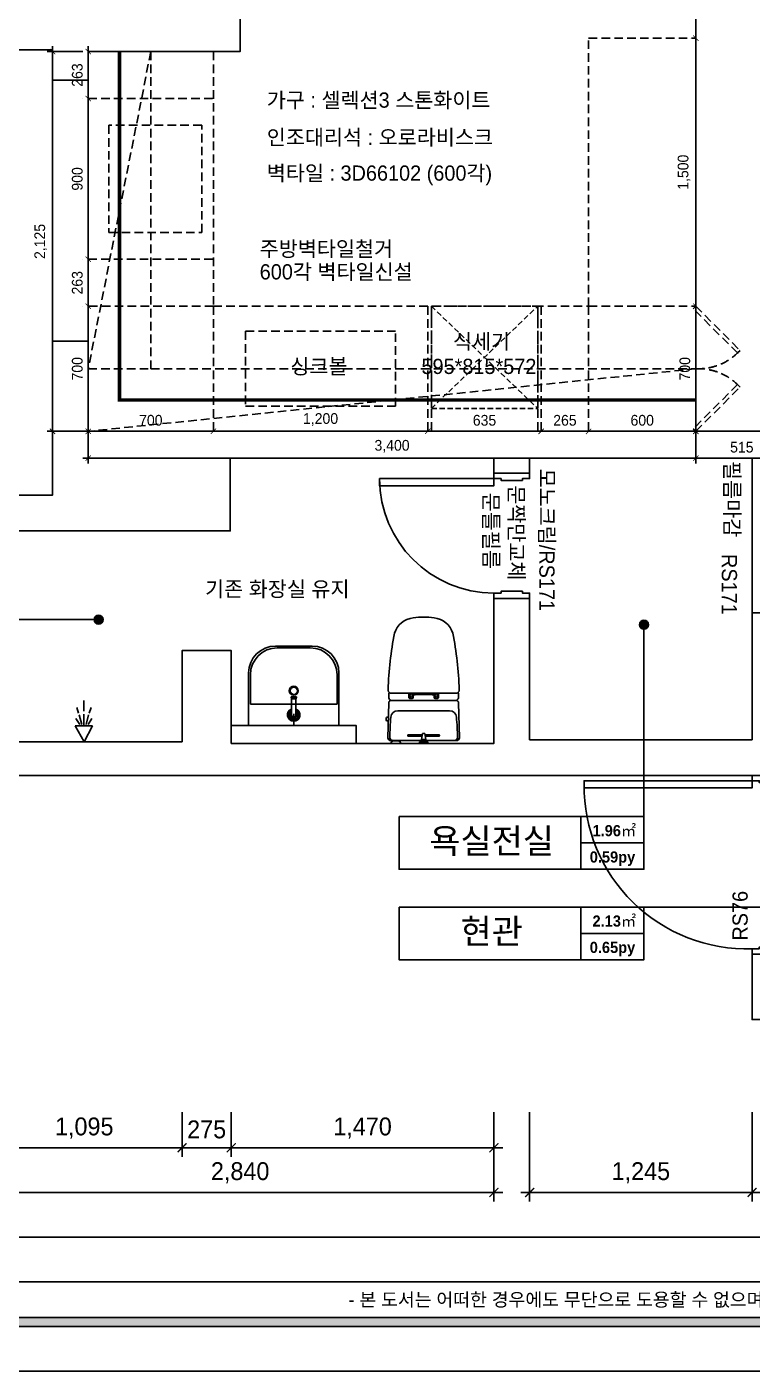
# Model space of a CAD drawing. Header units: millimetres. Extents: x 389217 to 432717, y 56032 to 85056.
# Drawn here: x 393978 to 398037, y 56532 to 64055 of the extents above; entities that cross this region are included whole.
import ezdxf
from ezdxf.enums import TextEntityAlignment as Align

# ---------------------------------------------------------------- set-up
doc = ezdxf.new("R2010")
doc.units = ezdxf.units.MM
doc.header["$LTSCALE"] = 60
for name, pattern in [('DASHED', [0.75, 0.5, -0.25]), ('DH-HID2', [1.2, 0.8, -0.4]), ('HID', [2.5, 1.5, -1]), ('HIDDEN', [0.375, 0.25, -0.125])]:
    doc.linetypes.add(name, pattern=pattern)
for name, color, linetype in [('0-ELC TEXT', 7, 'Continuous'), ('03-TEXT', 3, 'Continuous'), ('03-WAL NEW', 3, 'Continuous'), ('04-WIN', 4, 'Continuous'), ('07-DIM WAL', 5, 'Continuous'), ('2CONTINUOUS', 2, 'Continuous'), ('3.기호.계단선', 30, 'Continuous'), ('BATH', 4, 'Continuous'), ('C-WALL1', 2, 'Continuous'), ('CO-BATH', 6, 'Continuous'), ('CO-DO-FR', 7, 'Continuous'), ('CO-DOOR', 8, 'Continuous'), ('fin', 5, 'Continuous'), ('FORM(YOURNAME)-1', 1, 'Continuous'), ('FORM(YOURNAME)-11', 1, 'Continuous'), ('FU-FURM', 6, 'DH-HID2'), ('FUR', 8, 'DASHED'), ('HL', 6, 'HIDDEN'), ('설비', 140, 'Continuous')]:
    doc.layers.add(name, color=color, linetype=linetype)
doc.styles.add('HY 울릉도 L', font='')
doc.styles.add('YOURNAME', font='HY울릉도M.TTF')
doc.styles.add('넥슨고딕', font='NEXONLv1GothicBold.ttf')
doc.styles.add('코레일둥고', font='Korail_Round_Gothic_Medium.ttf')
doc.styles.get('HY 울릉도 L').set_extended_font_data('HY울릉도L')
doc.dimstyles.new('30', dxfattribs={"dimscale": 30, "dimtxt": 2, "dimasz": 1, "dimexe": 1, "dimexo": 1, "dimgap": 1, "dimtad": 1, "dimdec": 0, "dimrnd": 0.05, "dimdsep": 46, "dimlunit": 6, "dimtxsty": 'HY 울릉도 L', "dimblk": 'ARCHTICK', "dimcen": 2.5, "dimdle": 1, "dimclrd": 133, "dimclre": 133, "dimclrt": 30, "dimadec": 0, "dimazin": 0, "dimtfac": 1, "dimtdec": 0, "dimtix": 1, "dimtmove": 2, "dimatfit": 3, "dimldrblk": 'ARCHTICK', "dimfxl": 1, "dimlwd": -1, "dimlwe": -1, "dimarcsym": 0})
doc.dimstyles.new('50', dxfattribs={"dimscale": 50, "dimtxt": 2, "dimasz": 1, "dimexe": 1, "dimexo": 1, "dimgap": 1, "dimtad": 1, "dimdec": 0, "dimrnd": 0.05, "dimdsep": 46, "dimlunit": 6, "dimtxsty": 'HY 울릉도 L', "dimblk": 'ARCHTICK', "dimcen": 2.5, "dimdle": 1, "dimclrd": 133, "dimclre": 133, "dimclrt": 30, "dimadec": 0, "dimazin": 0, "dimtfac": 1, "dimtdec": 0, "dimtix": 1, "dimtmove": 2, "dimatfit": 3, "dimldrblk": 'ARCHTICK', "dimfxl": 1, "dimlwd": -1, "dimlwe": -1, "dimarcsym": 0})

# ---------------------------------------------------------------- blocks, each defined once
blk = doc.blocks.new('D-003')
at = {"layer": 'CO-DO-FR'}
for points in [[(0, 200), (0, 0), (30, 0), (30, 40), (40, 40), (40, 160), (30, 160), (30, 200), (0, 200)], [(700, 200), (700, 0), (670, 0), (670, 40), (660, 40), (660, 160), (670, 160), (670, 200), (700, 200)]]:
    blk.add_lwpolyline(points, close=True, dxfattribs=at)
at = {"layer": 'CO-DOOR'}
blk.add_lwpolyline([(630, 840), (630, 200), (670, 200), (670, 840)], close=True, dxfattribs=at)
blk.add_arc((670, 200), 640, 90, 180, dxfattribs=at)
blk = doc.blocks.new('vudauseh')
at = {"layer": '04-WIN'}
blk.add_lwpolyline([(384409.9, 81815), (384209.9, 81815), (384209.9, 80355), (384409.9, 80355)], close=True, dxfattribs=at)
at = {"layer": '2CONTINUOUS'}
for points in [[(385059.9, 82805), (385059.9, 82185), (383914.9, 82185), (383914.9, 83095), (383714.9, 83095), (383714.9, 81985), (384209.9, 81985), (384209.9, 81815), (384409.9, 81815), (384409.9, 81975), (385259.9, 81975), (385259.9, 82805), (385059.9, 82805)], [(388324.9, 79700), (386879.9, 79700), (386879.9, 79615), (386679.9, 79615), (386679.9, 79700), (385204.9, 79700), (385204.9, 79293), (383839.9, 79293)], [(383839.9, 78113), (384934.9, 78113), (384934.9, 78623), (385209.9, 78623), (385209.9, 78103), (386679.9, 78103), (386679.9, 78915), (386879.9, 78915), (386879.9, 78124), (388124.9, 78124), (388124.9, 78835), (388324.9, 78835), (388324.9, 77924), (388124.9, 77924), (383639.9, 77924)], [(383639.9, 79493), (384209.9, 79493), (384209.9, 80355), (384409.9, 80355), (384409.9, 79850), (388324.9, 79850), (388324.9, 79700)], [(388124.9, 76924), (388324.9, 76924), (388324.9, 76758), (389814.9, 76758), (389814.9, 78190), (389814.9, 78190), (389784.9, 78190), (389784.9, 78390), (389974.9, 78390), (389974.9, 76517), (393308.9, 76517), (393308.9, 77260), (393548.9, 77260), (393548.9, 76510), (394528.9, 76510), (394528.9, 77390), (394740.5, 77390), (394740.5, 76310), (389774.9, 76310), (389774.9, 76558), (388124.9, 76558), (388124.9, 76924)]]:
    blk.add_lwpolyline(points, dxfattribs=at)
at = {"layer": 'CO-DO-FR'}
for points in [[(388124.9, 77924), (388324.9, 77924), (388324.9, 77894), (388284.9, 77894), (388284.9, 77884), (388164.9, 77884), (388164.9, 77894), (388124.9, 77894), (388124.9, 77924)], [(388124.9, 76924), (388324.9, 76924), (388324.9, 76954), (388284.9, 76954), (388284.9, 76964), (388164.9, 76964), (388164.9, 76954), (388124.9, 76954), (388124.9, 76924)]]:
    blk.add_lwpolyline(points, close=True, dxfattribs=at)
at = {"layer": 'CO-DOOR'}
blk.add_lwpolyline([(387184.9, 77854), (388124.9, 77854), (388124.9, 77894), (387184.9, 77894)], close=True, dxfattribs=at)
blk.add_arc((388095.4, 77864), 910.5, 179.3707, 271.86142, dxfattribs=at)
at = {"layer": 'CO-DOOR', "rotation": 90}
blk.add_blockref('D-003', (386879.9, 78915), dxfattribs=at)
blk = doc.blocks.new('FORM-ELEVATION')
at = {"layer": 'FORM(YOURNAME)-11'}
h = blk.add_hatch(color=256, dxfattribs=at)
h.dxf.hatch_style = 1
h.paths.add_polyline_path([(-10309, 35708), (71691, 35708), (71691, 35508), (-10309, 35508)])
h.paths.add_polyline_path([(-10309, -21492), (71691, -21492), (71691, -21692), (-10309, -21692)])
at = {"layer": 'Defpoints', "color": 158}
blk.add_line((62481, -20692), (-10309, -20692), dxfattribs=at)
for points in [[(-10309, -21692), (71691, -21692), (71691, 35708), (-10309, 35708)], [(-8309, 33708), (61071, 33708), (61071, -19692), (-8309, -19692)]]:
    blk.add_lwpolyline(points, close=True, dxfattribs=at)
at = {"layer": 'FORM(YOURNAME)-11', "color": 250}
blk.add_lwpolyline([(-11309, -22692), (72691, -22692), (72691, 36708), (-11309, 36708)], close=True, dxfattribs=at)
at = {"layer": 'FORM(YOURNAME)-11'}
blk.add_lwpolyline([(-10309, -21492), (71691, -21492), (71691, -21692), (-10309, -21692)], close=True, dxfattribs=at)
at = {"layer": 'FORM(YOURNAME)-11', "color": 1, "style": 'YOURNAME'}
blk.add_text("- 본 도서는 어떠한 경우에도 무단으로 도용할 수 없으며 도용시 '지적재산권' 보호에 관한 법률에 의거, 법적 분쟁이 발생합니다.  또한 본 도서에 관한 모든 저작권은 당사에 있습니다. -", height=300, dxfattribs=at).set_placement((28146, -21092), align=Align.MIDDLE_CENTER)
at = {"layer": 'FORM(YOURNAME)-11', "color": 3, "style": 'YOURNAME'}
for tag, height, p in [('1', 450, (71041, -1219)), ('2', 450, (71041, -1863)), ('3', 450, (71041, -3150)), ('4', 450, (71041, -5081)), ('5', 515, (71041, -7398)), ('6', 515, (71041, -9650)), ('7', 515, (71041, -11903)), ('8', 515, (71041, -14155)), ('9', 515, (71041, -16408)), ('10', 515, (66791, -18596)), ('11', 515, (71041, -18660)), ('12', 515, (66791, -20848)), ('13', 515, (71041, -20848))]:
    blk.add_attdef(tag, text='', height=height, dxfattribs=at).set_placement(p, align=Align.MIDDLE_RIGHT)
blk = doc.blocks.new('_ArchTick')
at = {"color": 0, "linetype": 'ByBlock', "const_width": 0.15}
blk.add_lwpolyline([(-0.5, -0.5), (0.5, 0.5)], dxfattribs=at)
blk = doc.blocks.new('*D39')
at = {"layer": '07-DIM WAL', "color": 133, "transparency": 16777216}
for p, q in [((393751.9, 57982.2), (393751.9, 57482.2)), ((396591.9, 57982.2), (396591.9, 57482.2)), ((393701.9, 57532.2), (396641.9, 57532.2))]:
    blk.add_line(p, q, dxfattribs=at)
at = {"layer": 'Defpoints', "color": 0, "transparency": 16777216}
for p in [(393751.9, 58032.2), (396591.9, 58032.2), (396591.9, 57532.2)]:
    blk.add_point(p, dxfattribs=at)
at = {"layer": '07-DIM WAL', "color": 133, "transparency": 16777216, "xscale": 50, "yscale": 50, "zscale": 50, "rotation": 180}
blk.add_blockref('_ArchTick', (393751.9, 57532.2), dxfattribs=at)
at = {"layer": '07-DIM WAL', "color": 133, "transparency": 16777216, "xscale": 50, "yscale": 50, "zscale": 50}
blk.add_blockref('_ArchTick', (396591.9, 57532.2), dxfattribs=at)
at = {"layer": '07-DIM WAL', "color": 30, "transparency": 16777216, "insert": (395171.9, 57642.1), "char_height": 100, "attachment_point": 5, "style": 'HY 울릉도 L'}
blk.add_mtext('2,840', dxfattribs=at)
blk = doc.blocks.new('*D40')
at = {"layer": '07-DIM WAL', "color": 133, "transparency": 16777216}
for p, q in [((395121.9, 57982.2), (395121.9, 57732.2)), ((396591.9, 57982.2), (396591.9, 57732.2)), ((396641.9, 57782.2), (395071.9, 57782.2))]:
    blk.add_line(p, q, dxfattribs=at)
at = {"layer": 'Defpoints', "color": 0, "transparency": 16777216}
for p in [(395121.9, 58032.2), (396591.9, 58032.2), (395121.9, 57782.2)]:
    blk.add_point(p, dxfattribs=at)
at = {"layer": '07-DIM WAL', "color": 133, "transparency": 16777216, "xscale": 50, "yscale": 50, "zscale": 50, "rotation": 180}
blk.add_blockref('_ArchTick', (395121.9, 57782.2), dxfattribs=at)
at = {"layer": '07-DIM WAL', "color": 133, "transparency": 16777216, "xscale": 50, "yscale": 50, "zscale": 50}
blk.add_blockref('_ArchTick', (396591.9, 57782.2), dxfattribs=at)
at = {"layer": '07-DIM WAL', "color": 30, "transparency": 16777216, "insert": (395856.9, 57892.1), "char_height": 100, "attachment_point": 5, "style": 'HY 울릉도 L'}
blk.add_mtext('1,470', dxfattribs=at)
blk = doc.blocks.new('*D41')
at = {"layer": '07-DIM WAL', "color": 133, "transparency": 16777216}
for p, q in [((394846.9, 57982.2), (394846.9, 57732.2)), ((395121.9, 57982.2), (395121.9, 57732.2)), ((395171.9, 57782.2), (394796.9, 57782.2))]:
    blk.add_line(p, q, dxfattribs=at)
at = {"layer": 'Defpoints', "color": 0, "transparency": 16777216}
for p in [(394846.9, 58032.2), (395121.9, 58032.2), (394846.9, 57782.2)]:
    blk.add_point(p, dxfattribs=at)
at = {"layer": '07-DIM WAL', "color": 133, "transparency": 16777216, "xscale": 50, "yscale": 50, "zscale": 50}
blk.add_blockref('_ArchTick', (394846.9, 57782.2), dxfattribs=at)
at = {"layer": '07-DIM WAL', "color": 133, "transparency": 16777216, "xscale": 50, "yscale": 50, "zscale": 50, "rotation": 180}
blk.add_blockref('_ArchTick', (395121.9, 57782.2), dxfattribs=at)
at = {"layer": '07-DIM WAL', "color": 30, "transparency": 16777216, "insert": (394984.4, 57884.4), "char_height": 100, "attachment_point": 5, "style": 'HY 울릉도 L'}
blk.add_mtext('275', dxfattribs=at)
blk = doc.blocks.new('*D42')
at = {"layer": '07-DIM WAL', "color": 133, "transparency": 16777216}
for p, q in [((393751.9, 57982.2), (393751.9, 57732.2)), ((394846.9, 57982.2), (394846.9, 57732.2)), ((394896.9, 57782.2), (393701.9, 57782.2))]:
    blk.add_line(p, q, dxfattribs=at)
at = {"layer": 'Defpoints', "color": 0, "transparency": 16777216}
for p in [(393751.9, 58032.2), (394846.9, 58032.2), (393751.9, 57782.2)]:
    blk.add_point(p, dxfattribs=at)
at = {"layer": '07-DIM WAL', "color": 133, "transparency": 16777216, "xscale": 50, "yscale": 50, "zscale": 50, "rotation": 180}
blk.add_blockref('_ArchTick', (393751.9, 57782.2), dxfattribs=at)
at = {"layer": '07-DIM WAL', "color": 133, "transparency": 16777216, "xscale": 50, "yscale": 50, "zscale": 50}
blk.add_blockref('_ArchTick', (394846.9, 57782.2), dxfattribs=at)
at = {"layer": '07-DIM WAL', "color": 30, "transparency": 16777216, "insert": (394299.4, 57892.2), "char_height": 100, "attachment_point": 5, "style": 'HY 울릉도 L'}
blk.add_mtext('1,095', dxfattribs=at)
blk = doc.blocks.new('*D45')
at = {"layer": '07-DIM WAL', "color": 133, "transparency": 16777216}
for p, q in [((396791.9, 57982.2), (396791.9, 57482.2)), ((398036.9, 57982.2), (398036.9, 57482.2)), ((396741.9, 57532.2), (398086.9, 57532.2))]:
    blk.add_line(p, q, dxfattribs=at)
at = {"layer": 'Defpoints', "color": 0, "transparency": 16777216}
for p in [(396791.9, 58032.2), (398036.9, 58032.2), (398036.9, 57532.2)]:
    blk.add_point(p, dxfattribs=at)
at = {"layer": '07-DIM WAL', "color": 133, "transparency": 16777216, "xscale": 50, "yscale": 50, "zscale": 50, "rotation": 180}
blk.add_blockref('_ArchTick', (396791.9, 57532.2), dxfattribs=at)
at = {"layer": '07-DIM WAL', "color": 133, "transparency": 16777216, "xscale": 50, "yscale": 50, "zscale": 50}
blk.add_blockref('_ArchTick', (398036.9, 57532.2), dxfattribs=at)
at = {"layer": '07-DIM WAL', "color": 30, "transparency": 16777216, "insert": (397414.4, 57642.1), "char_height": 100, "attachment_point": 5, "style": 'HY 울릉도 L'}
blk.add_mtext('1,245', dxfattribs=at)
blk = doc.blocks.new('A$C4B2D31F0')
at = {"layer": 'fin', "color": 4}
for p, q in [((185, 690.9), (20.4, 690.9)), ((37.2, 692.3), (24.7, 692.3)), ((37.2, 692.3), (49.7, 692.3)), ((200.9, 690.9), (365.5, 690.9)), ((12.6, 465.9), (192.9, 465.9)), ((47.7, 523.7), (192.9, 523.7)), ((338.2, 523.7), (192.9, 523.7)), ((373.3, 465.9), (192.9, 465.9)), ((192.9, 426.6), (13.7, 426.6)), ((192.9, 426.6), (372.2, 426.6))]:
    blk.add_line(p, q, dxfattribs=at)
for points in [[(20.4, 690.9), (7.9, 690.9, 0.421209), (-7.1, 675.5), (-2.4, 480.5, 0.001659)], [(365.5, 690.9), (378, 690.9, -0.421209), (392.9, 675.5), (388.3, 480.5, -0.001659)], [(12.6, 465.9, 0.371724), (-1.8, 451.2, 0.003515), (-1, 420.3, 0.320541)], [(373.3, 465.9, -0.371724), (387.7, 451.2, -0.003515), (386.9, 420.3, -0.320541)]]:
    blk.add_lwpolyline(points, format="xyb", dxfattribs=at)
for centre, radius, start, end in [((20.4, 674.9), 16, 90, 179.31159), ((24.7, 707.3), 15, 180, 270), ((49.7, 707.3), 15, 270, 0), ((365.5, 674.9), 16, 0.68841, 90), ((1004.3, 663.1), 1000, 179.31159, 185.94375), ((-618.4, 663.1), 1000, 354.05625, 0.68841), ((49.4, 563.7), 40, 185.94375, 267.51291), ((336.5, 563.7), 40, 272.48709, 354.05625), ((12.6, 480.9), 15, 181.36509, 270), ((373.3, 480.9), 15, 270, 358.63491), ((13.7, 406.6), 20, 90, 182.3333), ((2197.7, 495.6), 2205.9, 182.3333, 190.60807), ((-1811.8, 495.6), 2205.9, 349.39193, 357.6667), ((372.2, 406.6), 20, 357.6667, 90), ((148.7, 128.9), 125.5, 198.2964, 263.42408), ((237.2, 128.9), 125.5, 276.57592, 341.7036), ((192.9, 405.9), 405.9, 261.69926, 270), ((192.9, 405.9), 405.9, 270, 278.30074)]:
    blk.add_arc(centre, radius, start, end, dxfattribs=at)
at = {"layer": 'HL', "linetype": 'Continuous'}
for p, q in [((168.9, 697.3), (168.9, 707.3)), ((168.9, 697.3), (216.9, 697.3)), ((186, 692.5), (180.6, 697.3)), ((181.6, 685.5), (186, 692.5)), ((187, 651.2), (181.6, 685.5)), ((181.6, 685.5), (204.3, 685.5)), ((186, 692.5), (199.9, 692.5)), ((198.9, 651.2), (204.3, 685.5)), ((199.9, 692.5), (205.3, 697.3)), ((204.3, 685.5), (199.9, 692.5)), ((216.9, 697.3), (216.9, 707.3)), ((106.4, 666.3), (184.4, 666.3)), ((106.4, 659.3), (185.5, 659.3)), ((187, 651.2), (198.9, 651.2)), ((200.4, 659.3), (279.4, 659.3)), ((201.4, 666.3), (279.4, 666.3)), ((-16, 576.9), (-16, 564.8)), ((-12, 580.9), (-4.8, 580.9)), ((-12, 560.8), (-4.3, 560.8)), ((192.9, 433.7), (146.6, 433.7)), ((192.9, 433.7), (239.3, 433.7))]:
    blk.add_line(p, q, dxfattribs=at)
for points in [[(110.4, 426.6), (110.4, 450.8, -0.414214), (114.4, 454.8), (130.9, 454.8, -0.414214), (134.9, 450.8), (134.9, 435.2), (134.9, 426.6)], [(275.5, 426.6), (275.5, 450.8, 0.414214), (271.5, 454.8), (255, 454.8, 0.414214), (251, 450.8), (251, 435.2), (251, 426.6)], [(134.9, 435.2), (144.6, 435.2, -0.414214), (146.6, 433.2), (146.6, 426.6)], [(251, 435.2), (241.3, 435.2, 0.414214), (239.3, 433.2), (239.3, 426.6)]]:
    blk.add_lwpolyline(points, format="xyb", dxfattribs=at)
for centre in [(122.9, 440.9), (262.9, 440.9)]:
    blk.add_circle(centre, 8, dxfattribs=at)
for centre, radius, start, end in [((106.4, 662.8), 3.5, 90, 270), ((279.4, 662.8), 3.5, 270, 90), ((-12, 576.9), 4, 90, 180), ((-12, 564.8), 4, 180, 270)]:
    blk.add_arc(centre, radius, start, end, dxfattribs=at)
blk = doc.blocks.new('B-003')
blk.add_line((0, 0), (0, -65))
at = {"layer": 'CO-BATH'}
for p, q in [((-252.5, 0), (-252.5, -295)), ((252.5, 0), (-252.5, 0)), ((252.5, -295), (252.5, 0)), ((-102.5, -445), (102.5, -445))]:
    blk.add_line(p, q, dxfattribs=at)
at = {"layer": 'CO-BATH', "color": 8}
for p, q in [((-12.5, -60), (-12.5, -150.5)), ((12.5, -60), (12.5, -150.5)), ((-242.5, -120), (-242.5, -285)), ((242.5, -120), (-242.5, -120)), ((242.5, -285), (242.5, -120)), ((-14.5, -155.5), (-14.5, -160.5)), ((-14.5, -160.5), (14.5, -160.5)), ((-13.5, -150.5), (-13.5, -155.5)), ((13.5, -150.5), (13.5, -155.5)), ((14.5, -155.5), (14.5, -160.5)), ((-92.5, -435), (92.5, -435))]:
    blk.add_line(p, q, dxfattribs=at)
at = {"layer": 'CO-BATH', "color": 251}
for p, q in [((-14.5, -155.5), (14.5, -155.5)), ((-13.5, -150.5), (13.5, -150.5))]:
    blk.add_line(p, q, dxfattribs=at)
at = {"layer": 'CO-BATH', "color": 8}
blk.add_circle((0, -195), 25, dxfattribs=at)
at = {"layer": 'CO-BATH', "color": 251}
blk.add_circle((0, -195), 20, dxfattribs=at)
at = {"layer": 'CO-BATH', "color": 8}
for centre, radius, start, end in [((0, -60), 35, 290.92481, 249.07514), ((0, -60), 12.5, 359.99998, 179.99998), ((-92.5, -285), 150, 180, 270), ((92.5, -285), 150, 270, 0)]:
    blk.add_arc(centre, radius, start, end, dxfattribs=at)
at = {"layer": 'CO-BATH', "color": 251}
for radius, start, end in [(30, 294.62429, 245.37566), (25, 299.99998, 239.99998), (18, 313.98294, 226.01701)]:
    blk.add_arc((0, -60), radius, start, end, dxfattribs=at)
at = {"layer": 'CO-BATH'}
for centre, start, end in [((-102.5, -295), 180, 270), ((102.5, -295), 270, 0)]:
    blk.add_arc(centre, 150, start, end, dxfattribs=at)
blk = doc.blocks.new('AC-8')
at = {"layer": 'BATH'}
for p, q in [((-50.8, 54), (-0.1, 142.7)), ((-0.1, 142.7), (45.4, 54)), ((45.4, 54), (-50.8, 54)), ((-24.7, 46.5), (-46.3, 12.2)), ((-13.5, 47.3), (-27.7, -7.9)), ((-1.6, 49.5), (-1.6, -10.8)), ((10.4, 47.3), (24.5, -7.9)), ((21.6, 46.5), (43.2, 12.2)), ((-31.4, -16.2), (-41.1, -49)), ((-1.6, -27.3), (-1.6, -88.5)), ((28.3, -16.2), (38, -49))]:
    blk.add_line(p, q, dxfattribs=at)
blk = doc.blocks.new('*D66')
at = {"layer": '07-DIM WAL', "color": 133, "transparency": 16777216}
for p, q in [((394291.9, 63654.2), (394291.9, 63654.2)), ((394321.9, 63684.2), (394321.9, 62724.2)), ((394291.9, 62754.2), (394291.9, 62754.2))]:
    blk.add_line(p, q, dxfattribs=at)
at = {"layer": 'Defpoints', "color": 0, "transparency": 16777216}
for p in [(394321.9, 63654.2), (394321.9, 62754.2), (394321.9, 62754.2)]:
    blk.add_point(p, dxfattribs=at)
at = {"layer": '07-DIM WAL', "color": 133, "transparency": 16777216, "xscale": 30, "yscale": 30, "zscale": 30}
for p, rotation in [((394321.9, 63654.2), 90), ((394321.9, 62754.2), 270)]:
    blk.add_blockref('_ArchTick', p, dxfattribs=dict(at, rotation=rotation))
at = {"layer": '07-DIM WAL', "color": 30, "transparency": 16777216, "insert": (394260.6, 63204.2), "char_height": 60, "attachment_point": 5, "rotation": 90, "style": 'HY 울릉도 L'}
blk.add_mtext('900', dxfattribs=at)
blk = doc.blocks.new('*D67')
at = {"layer": '07-DIM WAL', "color": 133, "transparency": 16777216}
for p, q in [((394291.9, 62754.2), (394291.9, 62754.2)), ((394321.9, 62784.2), (394321.9, 62461.7)), ((394291.9, 62491.7), (394291.9, 62491.7))]:
    blk.add_line(p, q, dxfattribs=at)
at = {"layer": 'Defpoints', "color": 0, "transparency": 16777216}
for p in [(394321.9, 62754.2), (394321.9, 62491.7), (394321.9, 62491.7)]:
    blk.add_point(p, dxfattribs=at)
at = {"layer": '07-DIM WAL', "color": 133, "transparency": 16777216, "xscale": 30, "yscale": 30, "zscale": 30}
for p, rotation in [((394321.9, 62754.2), 90), ((394321.9, 62491.7), 270)]:
    blk.add_blockref('_ArchTick', p, dxfattribs=dict(at, rotation=rotation))
at = {"layer": '07-DIM WAL', "color": 30, "transparency": 16777216, "insert": (394260.6, 62623), "char_height": 60, "attachment_point": 5, "rotation": 90, "style": 'HY 울릉도 L'}
blk.add_mtext('263', dxfattribs=at)
blk = doc.blocks.new('*D71')
at = {"layer": '07-DIM WAL', "color": 133, "transparency": 16777216}
for p, q in [((394321.9, 63946.7), (394321.9, 63624.2)), ((394291.9, 63916.7), (394291.9, 63916.7)), ((394291.9, 63654.2), (394291.9, 63654.2))]:
    blk.add_line(p, q, dxfattribs=at)
at = {"layer": 'Defpoints', "color": 0, "transparency": 16777216}
for p in [(394321.9, 63916.7), (394321.9, 63654.2), (394321.9, 63654.2)]:
    blk.add_point(p, dxfattribs=at)
at = {"layer": '07-DIM WAL', "color": 133, "transparency": 16777216, "xscale": 30, "yscale": 30, "zscale": 30}
for p, rotation in [((394321.9, 63916.7), 90), ((394321.9, 63654.2), 270)]:
    blk.add_blockref('_ArchTick', p, dxfattribs=dict(at, rotation=rotation))
at = {"layer": '07-DIM WAL', "color": 30, "transparency": 16777216, "insert": (394260.6, 63785.5), "char_height": 60, "attachment_point": 5, "rotation": 90, "style": 'HY 울릉도 L'}
blk.add_mtext('263', dxfattribs=at)
blk = doc.blocks.new('*D72')
at = {"layer": '07-DIM WAL', "color": 133, "transparency": 16777216}
for p, q in [((394321.9, 61761.7), (394321.9, 61611.7)), ((397721.9, 61761.7), (397721.9, 61611.7)), ((394291.9, 61641.7), (397751.9, 61641.7))]:
    blk.add_line(p, q, dxfattribs=at)
at = {"layer": 'Defpoints', "color": 0, "transparency": 16777216}
for p in [(394321.9, 61791.7), (397721.9, 61791.7), (397721.9, 61641.7)]:
    blk.add_point(p, dxfattribs=at)
at = {"layer": '07-DIM WAL', "color": 133, "transparency": 16777216, "xscale": 30, "yscale": 30, "zscale": 30, "rotation": 180}
blk.add_blockref('_ArchTick', (394321.9, 61641.7), dxfattribs=at)
at = {"layer": '07-DIM WAL', "color": 133, "transparency": 16777216, "xscale": 30, "yscale": 30, "zscale": 30}
blk.add_blockref('_ArchTick', (397721.9, 61641.7), dxfattribs=at)
at = {"layer": '07-DIM WAL', "color": 30, "transparency": 16777216, "insert": (396021.9, 61707.7), "char_height": 60, "attachment_point": 5, "style": 'HY 울릉도 L'}
blk.add_mtext('3,400', dxfattribs=at)
blk = doc.blocks.new('*D73')
at = {"layer": '07-DIM WAL', "color": 133, "transparency": 16777216}
for p, q in [((397721.9, 61761.7), (397721.9, 61611.7)), ((398236.9, 61761.7), (398236.9, 61611.7)), ((397691.9, 61641.7), (398266.9, 61641.7))]:
    blk.add_line(p, q, dxfattribs=at)
at = {"layer": 'Defpoints', "color": 0, "transparency": 16777216}
for p in [(397721.9, 61791.7), (398236.9, 61791.7), (398236.9, 61641.7)]:
    blk.add_point(p, dxfattribs=at)
at = {"layer": '07-DIM WAL', "color": 133, "transparency": 16777216, "xscale": 30, "yscale": 30, "zscale": 30, "rotation": 180}
blk.add_blockref('_ArchTick', (397721.9, 61641.7), dxfattribs=at)
at = {"layer": '07-DIM WAL', "color": 133, "transparency": 16777216, "xscale": 30, "yscale": 30, "zscale": 30}
blk.add_blockref('_ArchTick', (398236.9, 61641.7), dxfattribs=at)
at = {"layer": '07-DIM WAL', "color": 30, "transparency": 16777216, "insert": (397979.4, 61702.4), "char_height": 60, "attachment_point": 5, "style": 'HY 울릉도 L'}
blk.add_mtext('515', dxfattribs=at)
blk = doc.blocks.new('*D74')
at = {"layer": '07-DIM WAL', "color": 133, "transparency": 16777216}
for p, q in [((394321.9, 62521.7), (394321.9, 61761.7)), ((394291.9, 62491.7), (394291.9, 62491.7)), ((394291.9, 61791.7), (394291.9, 61791.7))]:
    blk.add_line(p, q, dxfattribs=at)
at = {"layer": 'Defpoints', "color": 0, "transparency": 16777216}
for p in [(394321.9, 62491.7), (394321.9, 61791.7), (394321.9, 61791.7)]:
    blk.add_point(p, dxfattribs=at)
at = {"layer": '07-DIM WAL', "color": 133, "transparency": 16777216, "xscale": 30, "yscale": 30, "zscale": 30}
for p, rotation in [((394321.9, 62491.7), 90), ((394321.9, 61791.7), 270)]:
    blk.add_blockref('_ArchTick', p, dxfattribs=dict(at, rotation=rotation))
at = {"layer": '07-DIM WAL', "color": 30, "transparency": 16777216, "insert": (394260.6, 62141.7), "char_height": 60, "attachment_point": 5, "rotation": 90, "style": 'HY 울릉도 L'}
blk.add_mtext('700', dxfattribs=at)
blk = doc.blocks.new('*D75')
at = {"layer": '07-DIM WAL', "color": 133, "transparency": 16777216}
for p, q in [((394121.9, 61761.7), (394121.9, 63946.7)), ((394291.9, 63916.7), (394091.9, 63916.7)), ((394291.9, 61791.7), (394091.9, 61791.7))]:
    blk.add_line(p, q, dxfattribs=at)
at = {"layer": 'Defpoints', "color": 0, "transparency": 16777216}
for p in [(394121.9, 63916.7), (394321.9, 63916.7), (394321.9, 61791.7)]:
    blk.add_point(p, dxfattribs=at)
at = {"layer": '07-DIM WAL', "color": 133, "transparency": 16777216, "xscale": 30, "yscale": 30, "zscale": 30}
for p, rotation in [((394121.9, 63916.7), 90), ((394121.9, 61791.7), 270)]:
    blk.add_blockref('_ArchTick', p, dxfattribs=dict(at, rotation=rotation))
at = {"layer": '07-DIM WAL', "color": 30, "transparency": 16777216, "insert": (394056, 62854.2), "char_height": 60, "attachment_point": 5, "rotation": 90, "style": 'HY 울릉도 L'}
blk.add_mtext('2,125', dxfattribs=at)
blk = doc.blocks.new('*D76')
at = {"layer": '07-DIM WAL', "color": 133, "transparency": 16777216}
for p, q in [((394291.9, 61791.7), (395051.9, 61791.7)), ((394321.9, 61821.7), (394321.9, 61821.7)), ((395021.9, 61821.7), (395021.9, 61821.7))]:
    blk.add_line(p, q, dxfattribs=at)
at = {"layer": 'Defpoints', "color": 0, "transparency": 16777216}
for p in [(394321.9, 61791.7), (395021.9, 61791.7), (395021.9, 61791.7)]:
    blk.add_point(p, dxfattribs=at)
at = {"layer": '07-DIM WAL', "color": 133, "transparency": 16777216, "xscale": 30, "yscale": 30, "zscale": 30, "rotation": 180}
blk.add_blockref('_ArchTick', (394321.9, 61791.7), dxfattribs=at)
at = {"layer": '07-DIM WAL', "color": 133, "transparency": 16777216, "xscale": 30, "yscale": 30, "zscale": 30}
blk.add_blockref('_ArchTick', (395021.9, 61791.7), dxfattribs=at)
at = {"layer": '07-DIM WAL', "color": 30, "transparency": 16777216, "insert": (394671.9, 61853), "char_height": 60, "attachment_point": 5, "style": 'HY 울릉도 L'}
blk.add_mtext('700', dxfattribs=at)
blk = doc.blocks.new('*D77')
at = {"layer": '07-DIM WAL', "color": 133, "transparency": 16777216}
for p, q in [((394991.9, 61791.7), (396251.9, 61791.7)), ((395021.9, 61821.7), (395021.9, 61821.7)), ((396221.9, 61821.7), (396221.9, 61821.7))]:
    blk.add_line(p, q, dxfattribs=at)
at = {"layer": 'Defpoints', "color": 0, "transparency": 16777216}
for p in [(395021.9, 61791.7), (396221.9, 61791.7), (396221.9, 61791.7)]:
    blk.add_point(p, dxfattribs=at)
at = {"layer": '07-DIM WAL', "color": 133, "transparency": 16777216, "xscale": 30, "yscale": 30, "zscale": 30, "rotation": 180}
blk.add_blockref('_ArchTick', (395021.9, 61791.7), dxfattribs=at)
at = {"layer": '07-DIM WAL', "color": 133, "transparency": 16777216, "xscale": 30, "yscale": 30, "zscale": 30}
blk.add_blockref('_ArchTick', (396221.9, 61791.7), dxfattribs=at)
at = {"layer": '07-DIM WAL', "color": 30, "transparency": 16777216, "insert": (395621.9, 61857.7), "char_height": 60, "attachment_point": 5, "style": 'HY 울릉도 L'}
blk.add_mtext('1,200', dxfattribs=at)
blk = doc.blocks.new('*D79')
at = {"layer": '07-DIM WAL', "color": 133, "transparency": 16777216}
for p, q in [((397091.9, 61791.7), (397751.9, 61791.7)), ((397121.9, 61821.7), (397121.9, 61821.7)), ((397721.9, 61821.7), (397721.9, 61821.7))]:
    blk.add_line(p, q, dxfattribs=at)
at = {"layer": 'Defpoints', "color": 0, "transparency": 16777216}
for p in [(397121.9, 61791.7), (397721.9, 61791.7), (397721.9, 61791.7)]:
    blk.add_point(p, dxfattribs=at)
at = {"layer": '07-DIM WAL', "color": 133, "transparency": 16777216, "xscale": 30, "yscale": 30, "zscale": 30, "rotation": 180}
blk.add_blockref('_ArchTick', (397121.9, 61791.7), dxfattribs=at)
at = {"layer": '07-DIM WAL', "color": 133, "transparency": 16777216, "xscale": 30, "yscale": 30, "zscale": 30}
blk.add_blockref('_ArchTick', (397721.9, 61791.7), dxfattribs=at)
at = {"layer": '07-DIM WAL', "color": 30, "transparency": 16777216, "insert": (397421.9, 61853), "char_height": 60, "attachment_point": 5, "style": 'HY 울릉도 L'}
blk.add_mtext('600', dxfattribs=at)
blk = doc.blocks.new('*D116')
at = {"layer": '07-DIM WAL', "color": 133, "transparency": 16777216}
for p, q in [((397721.9, 65001.7), (397721.9, 63961.7)), ((397691.9, 64971.7), (397691.9, 64971.7)), ((397691.9, 63991.7), (397691.9, 63991.7))]:
    blk.add_line(p, q, dxfattribs=at)
at = {"layer": 'Defpoints', "color": 0, "transparency": 16777216}
for p in [(397721.9, 64971.7), (397721.9, 63991.7), (397721.9, 63991.7)]:
    blk.add_point(p, dxfattribs=at)
at = {"layer": '07-DIM WAL', "color": 133, "transparency": 16777216, "xscale": 30, "yscale": 30, "zscale": 30}
for p, rotation in [((397721.9, 64971.7), 90), ((397721.9, 63991.7), 270)]:
    blk.add_blockref('_ArchTick', p, dxfattribs=dict(at, rotation=rotation))
at = {"layer": '07-DIM WAL', "color": 30, "transparency": 16777216, "insert": (397660.6, 64481.7), "char_height": 60, "attachment_point": 5, "rotation": 90, "style": 'HY 울릉도 L'}
blk.add_mtext('980', dxfattribs=at)
blk = doc.blocks.new('*D117')
at = {"layer": '07-DIM WAL', "color": 133, "transparency": 16777216}
for p, q in [((397721.9, 64021.7), (397721.9, 62461.7)), ((397691.9, 63991.7), (397691.9, 63991.7)), ((397691.9, 62491.7), (397691.9, 62491.7))]:
    blk.add_line(p, q, dxfattribs=at)
at = {"layer": 'Defpoints', "color": 0, "transparency": 16777216}
for p in [(397721.9, 63991.7), (397721.9, 62491.7), (397721.9, 62491.7)]:
    blk.add_point(p, dxfattribs=at)
at = {"layer": '07-DIM WAL', "color": 133, "transparency": 16777216, "xscale": 30, "yscale": 30, "zscale": 30}
for p, rotation in [((397721.9, 63991.7), 90), ((397721.9, 62491.7), 270)]:
    blk.add_blockref('_ArchTick', p, dxfattribs=dict(at, rotation=rotation))
at = {"layer": '07-DIM WAL', "color": 30, "transparency": 16777216, "insert": (397656, 63241.7), "char_height": 60, "attachment_point": 5, "rotation": 90, "style": 'HY 울릉도 L'}
blk.add_mtext('1,500', dxfattribs=at)
blk = doc.blocks.new('*D118')
at = {"layer": '07-DIM WAL', "color": 133, "transparency": 16777216}
for p, q in [((397721.9, 62521.7), (397721.9, 61761.7)), ((397691.9, 62491.7), (397691.9, 62491.7)), ((397691.9, 61791.7), (397691.9, 61791.7))]:
    blk.add_line(p, q, dxfattribs=at)
at = {"layer": 'Defpoints', "color": 0, "transparency": 16777216}
for p in [(397721.9, 62491.7), (397721.9, 61791.7), (397721.9, 61791.7)]:
    blk.add_point(p, dxfattribs=at)
at = {"layer": '07-DIM WAL', "color": 133, "transparency": 16777216, "xscale": 30, "yscale": 30, "zscale": 30}
for p, rotation in [((397721.9, 62491.7), 90), ((397721.9, 61791.7), 270)]:
    blk.add_blockref('_ArchTick', p, dxfattribs=dict(at, rotation=rotation))
at = {"layer": '07-DIM WAL', "color": 30, "transparency": 16777216, "insert": (397660.6, 62141.7), "char_height": 60, "attachment_point": 5, "rotation": 90, "style": 'HY 울릉도 L'}
blk.add_mtext('700', dxfattribs=at)
blk = doc.blocks.new('*D255')
at = {"layer": '07-DIM WAL', "color": 133}
for p, q in [((396826.9, 61791.7), (397151.9, 61791.7)), ((396856.9, 61821.7), (396856.9, 61821.7)), ((397121.9, 61821.7), (397121.9, 61821.7))]:
    blk.add_line(p, q, dxfattribs=at)
at = {"layer": 'Defpoints', "color": 0}
for p in [(396856.9, 61791.7), (397121.9, 61791.7), (397121.9, 61791.7)]:
    blk.add_point(p, dxfattribs=at)
at = {"layer": '07-DIM WAL', "color": 133, "xscale": 30, "yscale": 30, "zscale": 30, "rotation": 180}
blk.add_blockref('_ArchTick', (396856.9, 61791.7), dxfattribs=at)
at = {"layer": '07-DIM WAL', "color": 133, "xscale": 30, "yscale": 30, "zscale": 30}
blk.add_blockref('_ArchTick', (397121.9, 61791.7), dxfattribs=at)
at = {"layer": '07-DIM WAL', "color": 30, "insert": (396989.4, 61853), "char_height": 60, "attachment_point": 5, "style": 'HY 울릉도 L'}
blk.add_mtext('265', dxfattribs=at)
blk = doc.blocks.new('*D256')
at = {"layer": '07-DIM WAL', "color": 133}
for p, q in [((396886.9, 61791.7), (396191.9, 61791.7)), ((396221.9, 61821.7), (396221.9, 61821.7)), ((396856.9, 61821.7), (396856.9, 61821.7))]:
    blk.add_line(p, q, dxfattribs=at)
at = {"layer": 'Defpoints', "color": 0}
for p in [(396221.9, 61791.7), (396221.9, 61791.7), (396856.9, 61791.7)]:
    blk.add_point(p, dxfattribs=at)
at = {"layer": '07-DIM WAL', "color": 133, "xscale": 30, "yscale": 30, "zscale": 30, "rotation": 180}
blk.add_blockref('_ArchTick', (396221.9, 61791.7), dxfattribs=at)
at = {"layer": '07-DIM WAL', "color": 133, "xscale": 30, "yscale": 30, "zscale": 30}
blk.add_blockref('_ArchTick', (396856.9, 61791.7), dxfattribs=at)
at = {"layer": '07-DIM WAL', "color": 30, "insert": (396539.4, 61853.1), "char_height": 60, "attachment_point": 5, "style": 'HY 울릉도 L'}
blk.add_mtext('635', dxfattribs=at)

msp = doc.modelspace()

# ---------------------------------------------------------------- hatches: boundary and pattern name
at = {"layer": '0-ELC TEXT'}
h = msp.add_hatch(color=256, dxfattribs=at)
h.dxf.hatch_style = 1
edge = h.paths.add_edge_path()
edge.add_arc((394379.5, 60737.7), 25, -180, 180, ccw=False)
h = msp.add_hatch(color=256, dxfattribs=at)
h.dxf.hatch_style = 1
edge = h.paths.add_edge_path()
edge.add_arc((394379.5, 60737.7), 25, -180, 180, ccw=False)
h = msp.add_hatch(color=256, dxfattribs=at)
h.dxf.hatch_style = 1
edge = h.paths.add_edge_path()
edge.add_arc((397431.7, 60709.5), 25, -180, 180, ccw=False)
h = msp.add_hatch(color=256, dxfattribs=at)
h.dxf.hatch_style = 1
edge = h.paths.add_edge_path()
edge.add_arc((397431.7, 60709.5), 25, -180, 180, ccw=False)

# ---------------------------------------------------------------- linework, layer by layer
for p, q in [((393259.6, 60737.7), (394379.5, 60737.7)), ((397431.7, 59635.4), (397431.7, 60709.5)), ((397077.8, 59340.6), (397077.8, 59635.4)), ((397077.8, 59488), (397431.7, 59488)), ((397077.8, 58834.7), (397077.8, 59129.5)), ((397431.7, 59129.5), (398551.6, 59129.5)), ((397077.8, 58982.1), (397431.7, 58982.1))]:
    msp.add_line(p, q, dxfattribs=at)
for points in [[(396061.2, 59635.4), (397431.7, 59635.4), (397431.7, 59340.6), (396061.2, 59340.6)], [(396061.2, 59129.5), (397431.7, 59129.5), (397431.7, 58834.7), (396061.2, 58834.7)]]:
    msp.add_lwpolyline(points, close=True, dxfattribs=at)
for centre in [(394379.5, 60737.7), (394379.5, 60737.7), (397431.7, 60709.5), (397431.7, 60709.5)]:
    msp.add_circle(centre, 25, dxfattribs=at)
at = {"layer": '03-WAL NEW'}
msp.add_lwpolyline([(395121.9, 60044.7), (395121.9, 60144.7), (395821.9, 60144.7), (395821.9, 60044.7), (395121.9, 60044.7)], dxfattribs=at)
at = {"layer": '04-WIN'}
msp.add_lwpolyline([(398036.9, 60776.7), (398236.9, 60776.7), (398236.9, 61641.7), (398036.9, 61641.7)], close=True, dxfattribs=at)
at = {"layer": '3.기호.계단선', "color": 10, "linetype": 'HID', "const_width": 20}
msp.add_lwpolyline([(394496.9, 63916.7), (394496.9, 61966.7), (397721.9, 61966.7)], dxfattribs=at)
at = {"layer": 'FU-FURM', "color": 8}
for p, q in [((394321.9, 63654.2), (395021.9, 63654.2)), ((394321.9, 62754.2), (395021.9, 62754.2)), ((395021.9, 62491.7), (394321.9, 62491.7)), ((395021.9, 62491.7), (395021.9, 61791.7)), ((396221.9, 62491.7), (396221.9, 61791.7)), ((396241.9, 62491.7), (396241.9, 61791.7)), ((396836.9, 62491.7), (396836.9, 61791.7)), ((396856.9, 62491.7), (396856.9, 61791.7)), ((397121.9, 62491.7), (397721.9, 62491.7)), ((397121.9, 62491.7), (397121.9, 61791.7))]:
    msp.add_line(p, q, dxfattribs=at)
at = {"layer": 'FU-FURM'}
for points in [[(397121.9, 63991.7), (397721.9, 63991.7), (397721.9, 61791.7), (394321.9, 61791.7), (394321.9, 63916.7), (395021.9, 63916.7), (395021.9, 62491.7), (397121.9, 62491.7), (397121.9, 63991.7)], [(394671.9, 63916.7), (394671.9, 62141.7), (397721.9, 62141.7), (394321.9, 61791.7)], [(394671.9, 63916.7), (394321.9, 62141.7), (394671.9, 62141.7)]]:
    msp.add_lwpolyline(points, dxfattribs=at)
at = {"layer": 'FU-FURM', "color": 7}
for points in [[(394956.9, 62904.2), (394956.9, 63504.2), (394436.9, 63504.2), (394436.9, 62904.2)], [(395201.9, 61931.7), (396041.9, 61931.7), (396041.9, 62351.7), (395201.9, 62351.7)]]:
    msp.add_lwpolyline(points, close=True, dxfattribs=at)
at = {"layer": 'FU-FURM', "color": 8}
for points in [[(397721.9, 62491.7), (397969.4, 62244.3), (397955.2, 62230.1), (397707.8, 62477.6), (397721.9, 62491.7)], [(397721.9, 61791.7), (397969.4, 62039.2), (397955.2, 62053.4), (397707.8, 61805.9), (397721.9, 61791.7)]]:
    msp.add_lwpolyline(points, dxfattribs=at)
for centre, start, end in [((397736.2, 62456.2), 267.39456, 315.91007), ((397736.2, 61827.3), 44.08993, 92.60544)]:
    msp.add_arc(centre, 314.8, start, end, dxfattribs=at)
at = {"layer": 'FUR'}
for p, q in [((396241.9, 61919.7), (396836.9, 62491.7)), ((396241.9, 62491.7), (396836.9, 61919.7))]:
    msp.add_line(p, q, dxfattribs=at)
msp.add_lwpolyline([(396241.9, 61919.7), (396836.9, 61919.7), (396836.9, 62491.7), (396241.9, 62491.7)], close=True, dxfattribs=at)

# ---------------------------------------------------------------- block references
msp.add_blockref('vudauseh', (9912, -18058.3))
at = {"xscale": -1, "rotation": 180}
msp.add_blockref('A$C4B2D31F0', (396005.9, 60752), dxfattribs=at)
at = {"layer": '07-DIM WAL', "xscale": -1, "rotation": 180}
msp.add_blockref('B-003', (395471.9, 60144.7), dxfattribs=at)
at = {"layer": 'C-WALL1', "xscale": -1, "rotation": 180}
msp.add_blockref('AC-8', (394299.5, 60197.5), dxfattribs=at)
at = {"layer": 'FORM(YOURNAME)-1', "xscale": 0.2500000000000002, "yscale": 0.2500000000000002, "zscale": 0.2500000000000002}
msp.add_blockref('FORM-ELEVATION', (392544.3, 62205.2), dxfattribs=at)

# ---------------------------------------------------------------- texts
at = {"layer": '0-ELC TEXT', "style": '코레일둥고'}
for s, p in [('주방벽타일철거', (395281.3, 62770.3)), ('600각 벽타일신설', (395281.3, 62641.7)), ('식세기', (396362.5, 62251.2)), ('싱크볼', (395453.1, 62112.5)), ('595*815*572', (396186.6, 62112.5)), ('기존 화장실 유지', (394975.6, 60866.7))]:
    msp.add_text(s, height=85, dxfattribs=at).set_placement(p)
for s, p in [('필름마감', (397882.5, 61625.5)), ('문짝만교체', (396675.7, 61490.1)), ('문틀필름', (396534, 61447.9))]:
    msp.add_text(s, height=85, rotation=270, dxfattribs=at).set_placement(p)
at = {"layer": '03-TEXT'}
for s, height, style, p in [('욕실전실', 138.89, '코레일둥고', (396579.3, 59430.2)), ('1.96㎡', 62.5, '넥슨고딕', (397265.9, 59525.6)), ('0.59py', 62.5, '넥슨고딕', (397255.5, 59378.2)), ('현관', 138.89, '코레일둥고', (396579.3, 58924.2)), ('2.13㎡', 62.5, '넥슨고딕', (397265.9, 59019.7)), ('0.65py', 62.5, '넥슨고딕', (397255.5, 58872.3))]:
    msp.add_text(s, height=height, dxfattribs=dict(at, style=style)).set_placement(p, align=Align.CENTER)
at = {"layer": '설비', "color": 140, "style": '코레일둥고'}
for s, p in [('가구 : 셀렉션3 스톤화이트', (395320.8, 63602.9)), ('인조대리석 : 오로라비스크', (395320.8, 63394.4)), ('벽타일 : 3D66102 (600각)', (395320.8, 63194.4))]:
    msp.add_text(s, height=85, dxfattribs=at).set_placement(p)
for s, rotation, p in [('모노크림/RS171', 270, (396846.1, 61583.5)), ('RS171', 270, (397867.3, 61105.2)), ('RS76', 90, (398012, 58941.6))]:
    msp.add_text(s, height=85, rotation=rotation, dxfattribs=at).set_placement(p)

# ---------------------------------------------------------------- dimensions: what is measured, and where the dimension line sits
at = {"layer": '07-DIM WAL'}
for base, p1, p2, picture, middle in [((397721.9, 63991.7), (397721.9, 64971.7), (397721.9, 63991.7), '*D116', (397660.6, 64481.7)), ((397721.9, 62491.7), (397721.9, 63991.7), (397721.9, 62491.7), '*D117', (397656, 63241.7)), ((394121.9, 63916.7), (394321.9, 61791.7), (394321.9, 63916.7), '*D75', (394056, 62854.2)), ((394321.9044725, 63654.242925), (394321.9044725, 63916.742925), (394321.9044725, 63654.242925), '*D71', (394260.5611889, 63785.492925)), ((394321.9, 61791.7), (394321.9, 62491.7), (394321.9, 61791.7), '*D74', (394260.6, 62141.7)), ((397721.9, 61791.7), (397721.9, 62491.7), (397721.9, 61791.7), '*D118', (397660.6, 62141.7))]:
    dim = msp.add_linear_dim(base=base, p1=p1, p2=p2, angle=90, dimstyle='30', dxfattribs=at)
    dim.commit()
    dim.dimension.update_dxf_attribs({"geometry": picture, "text_midpoint": middle})
for base, p1, p2, picture, middle in [((394321.9, 62754.2), (394321.9, 63654.2), (394321.9, 62754.2), '*D66', (394260.6, 63204.2)), ((394321.9044725, 62491.742925), (394321.9044725, 62754.242925), (394321.9044725, 62491.742925), '*D67', (394260.5611889, 62622.992925))]:
    dim = msp.add_linear_dim(base=base, p1=p1, p2=p2, angle=90, dimstyle='30', override={"dimtfill": 0}, dxfattribs=at)
    dim.commit()
    dim.dimension.update_dxf_attribs({"geometry": picture, "text_midpoint": middle})
for base, p1, p2, dimstyle, picture, middle in [((395021.9, 61791.7), (394321.9, 61791.7), (395021.9, 61791.7), '30', '*D76', (394671.9, 61853)), ((396221.9, 61791.7), (395021.9, 61791.7), (396221.9, 61791.7), '30', '*D77', (395621.9, 61857.7)), ((396221.9, 61791.7), (396856.9, 61791.7), (396221.9, 61791.7), '30', '*D256', (396539.4, 61853.1)), ((397121.9, 61791.7), (396856.9, 61791.7), (397121.9, 61791.7), '30', '*D255', (396989.4, 61853)), ((397721.9, 61791.7), (397121.9, 61791.7), (397721.9, 61791.7), '30', '*D79', (397421.9, 61853)), ((397721.9, 61641.7), (394321.9, 61791.7), (397721.9, 61791.7), '30', '*D72', (396021.9, 61707.7)), ((398236.9, 61641.7), (397721.9, 61791.7), (398236.9, 61791.7), '30', '*D73', (397979.4, 61702.4)), ((396591.9, 57532.2), (393751.9, 58032.2), (396591.9, 58032.2), '50', '*D39', (395171.9, 57642.1)), ((393751.9, 57782.2), (394846.9, 58032.2), (393751.9, 58032.2), '50', '*D42', (394299.4, 57892.2)), ((394846.9, 57782.2), (395121.9, 58032.2), (394846.9, 58032.2), '50', '*D41', (394984.4, 57884.4)), ((395121.9, 57782.2), (396591.9, 58032.2), (395121.9, 58032.2), '50', '*D40', (395856.9, 57892.1)), ((398036.9, 57532.2), (396791.9, 58032.2), (398036.9, 58032.2), '50', '*D45', (397414.4, 57642.1))]:
    dim = msp.add_linear_dim(base=base, p1=p1, p2=p2, dimstyle=dimstyle, dxfattribs=at)
    dim.commit()
    dim.dimension.update_dxf_attribs({"geometry": picture, "text_midpoint": middle})

doc.saveas('drawing.dxf')
